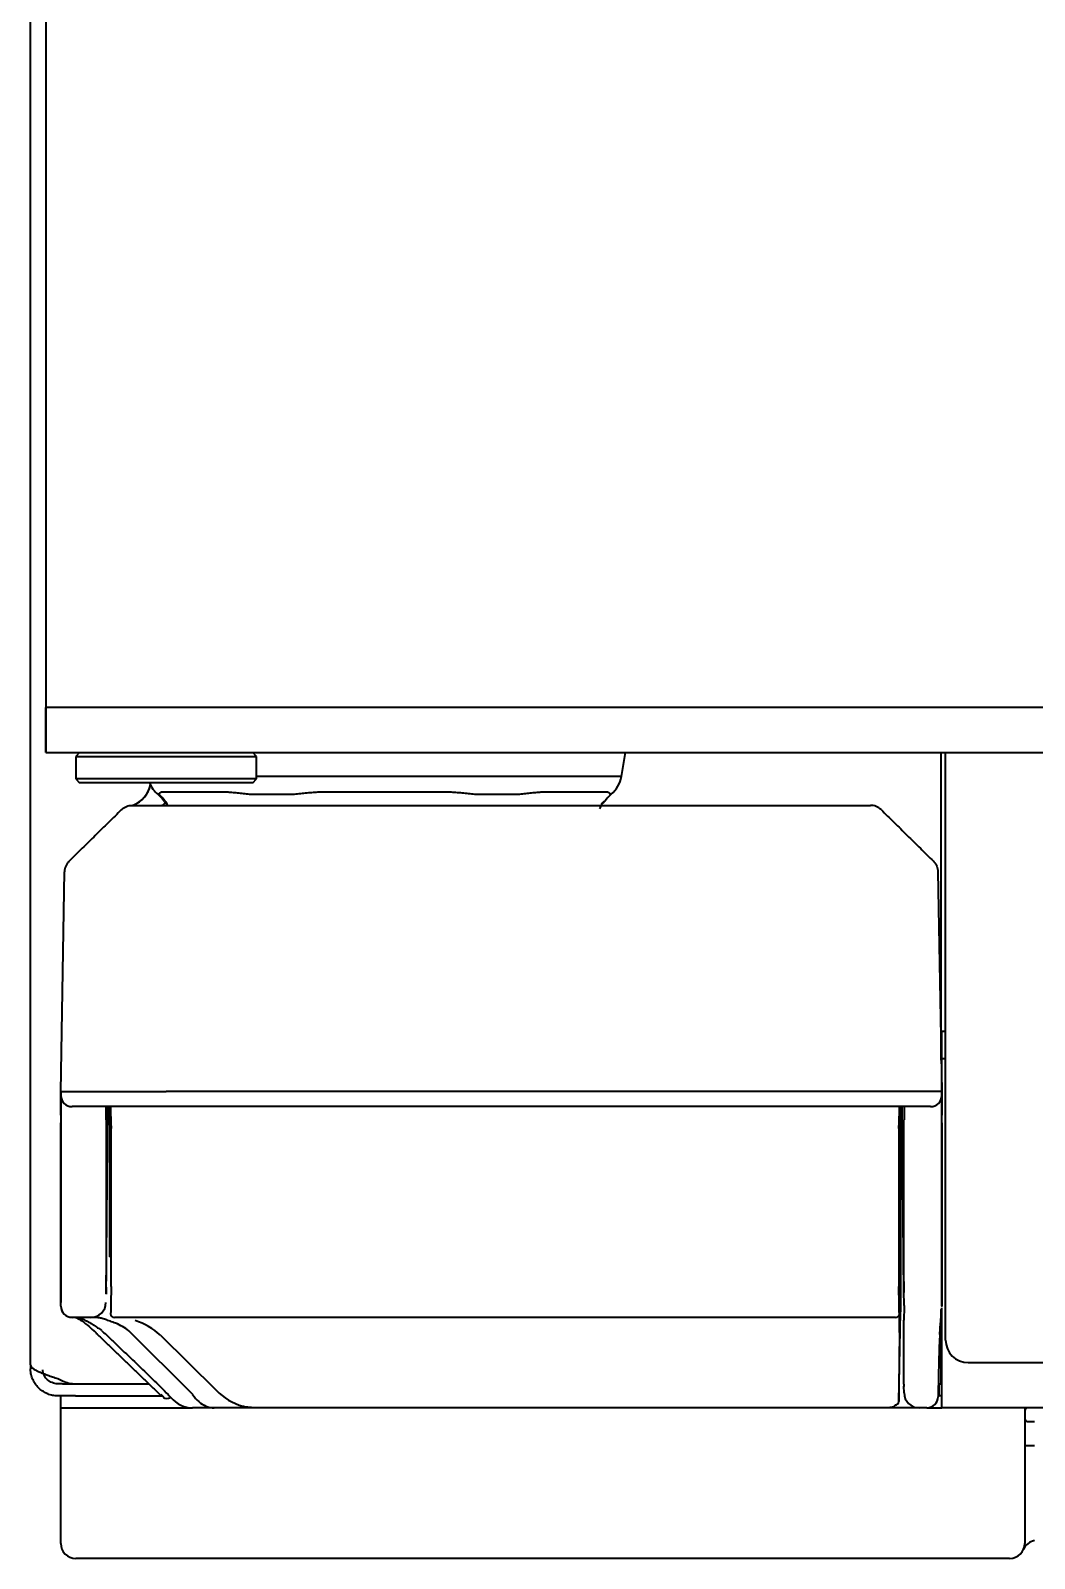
# Model space of a CAD drawing. Extents: x 53 to 4124, y 6244 to 10190.
# Drawn here: x 2214.3 to 2280.9, y 7999.4 to 8100.8 of the extents above; entities that cross this region are included whole.
import ezdxf

# ---------------------------------------------------------------- set-up
doc = ezdxf.new("R2010")
doc.units = 0
doc.header["$LTSCALE"] = 5
doc.layers.add('1', color=7, linetype='CONTINUOUS', true_color=0xffffff)

msp = doc.modelspace()

# ---------------------------------------------------------------- linework, layer by layer
at = {"layer": '1', "color": 7, "linetype": 'Continuous', "lineweight": 35}
for p, q in [((2215.28, 9019.4), (2215.28, 8052.9)), ((2214.28, 8012.25), (2214.28, 9007.57)), ((2215.28, 8052.9), (2215.28, 8055.9)), ((2217.28, 8055.9), (2215.28, 8055.9)), ((2396.45, 8055.9), (2217.28, 8055.9)), ((2215.28, 8052.9), (2217.28, 8052.9)), ((2217.28, 8052.9), (2396.45, 8052.9)), ((2217.53, 8052.9), (2217.28, 8052.65)), ((2217.28, 8052.65), (2229.28, 8052.65)), ((2217.28, 8052.65), (2217.28, 8051.15)), ((2229.28, 8052.65), (2229.03, 8052.9)), ((2229.28, 8051.15), (2229.28, 8052.65)), ((2253.5, 8051.32), (2253.78, 8052.9)), ((2274.74, 8032.48), (2274.74, 8052.91)), ((2275.03, 8013.9), (2275.03, 8052.9)), ((2229.28, 8051.15), (2217.28, 8051.15)), ((2217.28, 8051.15), (2217.53, 8050.9)), ((2229.03, 8050.9), (2229.28, 8051.15)), ((2253.5, 8051.32), (2229.28, 8051.32)), ((2229.03, 8050.9), (2217.53, 8050.9)), ((2222.79, 8050.14), (2222.73, 8050.14)), ((2223.09, 8050.3), (2226.99, 8050.3)), ((2229.08, 8050.14), (2231.48, 8050.14)), ((2233.87, 8050.3), (2241.68, 8050.3)), ((2244.06, 8050.14), (2246.47, 8050.14)), ((2248.56, 8050.3), (2252.46, 8050.3)), ((2252.76, 8050.14), (2252.82, 8050.14)), ((2223.31, 8049.54), (2223.34, 8049.5)), ((2223.54, 8049.4), (2267.5, 8049.4)), ((2252.4, 8049.64), (2252.34, 8049.64)), ((2216.28, 8030.4), (2216.53, 8044.99)), ((2274.52, 8044.99), (2274.78, 8030.4)), ((2274.78, 8032.6), (2274.78, 8034.4)), ((2274.78, 8034.4), (2275.03, 8034.4)), ((2274.78, 8032.6), (2275.03, 8032.6)), ((2274.78, 8030.4), (2274.78, 8032.6)), ((2216.28, 8030.14), (2216.28, 8030.4)), ((2216.28, 8030.4), (2223.27, 8030.4)), ((2216.28, 8030.06), (2216.28, 8030.14)), ((2267.78, 8030.4), (2223.27, 8030.4)), ((2274.78, 8030.4), (2267.78, 8030.4)), ((2274.78, 8030.4), (2274.77, 8030.14)), ((2274.77, 8030.14), (2274.77, 8030.06)), ((2216.28, 8029.23), (2216.28, 8017.57)), ((2216.28, 8028.83), (2216.28, 8029.23)), ((2223.28, 8029.4), (2217.03, 8029.4)), ((2219.29, 8016.96), (2219.4, 8029.4)), ((2219.53, 8019.43), (2219.53, 8029.4)), ((2219.63, 8028.11), (2219.61, 8029.4)), ((2267.77, 8029.4), (2223.28, 8029.4)), ((2274.02, 8029.4), (2267.77, 8029.4)), ((2271.94, 8029.4), (2271.92, 8028.15)), ((2272.03, 8029.4), (2272.03, 8019.4)), ((2272.26, 8016.96), (2272.15, 8029.4)), ((2274.77, 8028.83), (2274.78, 8029.23)), ((2274.78, 8029.23), (2274.78, 8029.25)), ((2274.78, 8017.57), (2274.78, 8029.23)), ((2216.28, 8017.6), (2216.28, 8028.33)), ((2219.29, 8028.52), (2219.29, 8017.8)), ((2219.63, 8017.46), (2219.63, 8027.95)), ((2271.92, 8027.95), (2271.92, 8017.46)), ((2272.26, 8017.8), (2272.26, 8028.52)), ((2274.77, 8028.33), (2274.77, 8017.6)), ((2219.53, 8019.43), (2219.53, 8019.4)), ((2272.03, 8019.4), (2271.96, 8015.65)), ((2272.03, 8019.4), (2272.03, 8015.78)), ((2216.28, 8017.26), (2216.28, 8017.57)), ((2272.27, 8016.39), (2272.26, 8016.96)), ((2274.77, 8017.26), (2274.78, 8017.57)), ((2216.28, 8016.15), (2216.28, 8016.4)), ((2216.28, 8016.14), (2216.28, 8016.15)), ((2219.59, 8015.65), (2219.59, 8015.65)), ((2219.59, 8015.65), (2219.59, 8015.65)), ((2271.92, 8009.82), (2272.03, 8015.78)), ((2271.96, 8015.65), (2271.96, 8015.52)), ((2271.96, 8015.65), (2271.96, 8015.65)), ((2272.27, 8016.2), (2272.27, 8016.39)), ((2274.74, 8011), (2274.74, 8015.94)), ((2274.77, 8016.15), (2274.78, 8016.4)), ((2274.77, 8016.15), (2274.77, 8016.14)), ((2274.78, 8011.2), (2274.78, 8016.03)), ((2217.03, 8015.41), (2217.03, 8015.4)), ((2218.28, 8015.4), (2217.03, 8015.4)), ((2218.6, 8015.4), (2218.28, 8015.4)), ((2219.84, 8015.4), (2219.84, 8015.4)), ((2271.71, 8015.4), (2219.84, 8015.4)), ((2271.71, 8015.4), (2271.71, 8015.4)), ((2272.26, 8010.98), (2272.26, 8015.22)), ((2274.64, 8014.28), (2274.68, 8015.02)), ((2274.68, 8015.02), (2274.68, 8015.04)), ((2218.47, 8014.53), (2218.48, 8014.52)), ((2218.5, 8014.51), (2218.64, 8014.37)), ((2219.01, 8014.52), (2219.15, 8014.39)), ((2225.04, 8010.28), (2220.8, 8014.52)), ((2222.9, 8014.23), (2226.6, 8010.57)), ((2271.96, 8014.4), (2271.92, 8010.74)), ((2214.28, 8012.25), (2214.28, 8012)), ((2274.74, 8012.39), (2274.78, 8012.39)), ((2276.53, 8012.4), (2284.03, 8012.4)), ((2216.08, 8011.34), (2216.4, 8011.19)), ((2216.4, 8011), (2216.08, 8011)), ((2216.4, 8011), (2217.25, 8011)), ((2217.25, 8011), (2222.13, 8011)), ((2217.25, 8011), (2222.13, 8011)), ((2221.68, 8011), (2221.68, 8011)), ((2272.27, 8010.39), (2272.26, 8010.83)), ((2274.56, 8011), (2274.74, 8011)), ((2274.58, 8011), (2274.58, 8010.2)), ((2274.77, 8011.4), (2274.74, 8011.4)), ((2274.78, 8009.4), (2274.78, 8011.2)), ((2216.4, 8010.2), (2216.08, 8010.2)), ((2216.28, 8009.4), (2216.28, 8010.2)), ((2217.25, 8010.2), (2216.4, 8010.2)), ((2217.25, 8010.2), (2223.02, 8010.2)), ((2274.53, 8010.26), (2274.53, 8010.14)), ((2274.78, 8010.2), (2274.53, 8010.2)), ((2216.28, 8009.4), (2220.28, 8009.4)), ((2216.28, 8000.4), (2216.28, 8009.4)), ((2220.28, 8009.4), (2225.03, 8009.4)), ((2226.46, 8009.4), (2225.03, 8009.4)), ((2227.04, 8009.4), (2226.46, 8009.4)), ((2229.86, 8009.4), (2227.04, 8009.4)), ((2229.6, 8009.42), (2229.6, 8009.42)), ((2229.6, 8009.42), (2270.92, 8009.42)), ((2229.86, 8009.4), (2229.86, 8009.42)), ((2271.52, 8009.4), (2229.86, 8009.4)), ((2270.92, 8009.42), (2270.92, 8009.42)), ((2271.52, 8009.4), (2271.52, 8009.46)), ((2273.27, 8009.4), (2271.52, 8009.4)), ((2273.78, 8009.4), (2273.27, 8009.4)), ((2273.78, 8009.4), (2274.78, 8009.4)), ((2816.53, 8009.4), (2274.78, 8009.4)), ((2280.28, 8009.4), (2280.28, 8000.4)), ((2280.43, 8008.5), (2280.93, 8008.5)), ((2280.28, 8006.9), (2280.93, 8006.9)), ((2220.28, 7999.4), (2217.28, 7999.4)), ((2276.28, 7999.4), (2220.28, 7999.4)), ((2279.28, 7999.4), (2276.28, 7999.4))]:
    msp.add_line(p, q, dxfattribs=at)
for centre, radius, start, end in [((2251.53, 8051.66), 2, 310.3644, 350), ((2220.31, 8051.25), 2, 292.4987, 345.5395), ((2224.02, 8051.66), 2, 202.3861, 229.6356), ((2221.43, 8048.62), 2, 30.9598, 49.6356), ((2254.12, 8048.62), 2, 130.3644, 149.0402), ((2223.58, 8049.9), 0.5, 210.9598, 239.2188), ((2217.03, 8030.15), 0.75, 181, 270), ((2274.02, 8030.15), 0.75, 270, 359), ((2271.93, 8026.15), 0.25, 0.5, 67.9564), ((2217.03, 8016.15), 0.75, 181, 270), ((2218.28, 8016.4), 1, 270, 359.5), ((2219.84, 8015.65), 0.25, 181, 270), ((2271.71, 8015.65), 0.25, 270, 359), ((2276.53, 8013.9), 1.5, 180, 270), ((2217.25, 8013), 2, 245, 270), ((2273.78, 8010.15), 0.75, 270, 359), ((2280.56, 8009.15), 0.283, 118.0725, 180), ((2280.56, 8008.75), 0.283, 180, 241.9275), ((2217.28, 8000.4), 1, 180, 270), ((2279.28, 8000.4), 1, 270, 0), ((2281.11, 7999.6), 1, 100.5465, 156.4218)]:
    msp.add_arc(centre, radius, start, end, dxfattribs=at)
for centre, major_axis, ratio, start_param, end_param in [((2220.31, 8051.25), (-2, 0.03), 1, 1.993026, 2.906572), ((2221.5, 8048.62), (0, 2), 0.995747, 5.252739, 5.578694), ((2222.94, 8051.4), (0, 2), 0.34202, 3.141593, 3.543617), ((2223.64, 8049.9), (0, 0.5), 0.995747, 2.111147, 2.469533), ((2251.91, 8049.9), (0, 0.5), 0.995731, 3.855579, 4.172039), ((2216.46, 8022.39), (-0.14, 7.75), 0.014644, 0.590542, 0.697876), ((2219.2, 8022.39), (0.07, 8), 0.007322, 5.585118, 5.780143), ((2272.36, 8022.39), (-0.07, 8), 0.007322, 0.503042, 0.698068), ((2274.59, 8022.39), (0.14, 7.75), 0.014644, 5.585309, 5.692643), ((2219.8, 8022.4), (-0.13, 7.25), 0.014644, 0.662119, 0.697885), ((2271.75, 8022.4), (0.13, 7.25), 0.014644, 5.58531, 5.627582), ((2219.35, 8022.39), (0.05, 6), 0.007322, 2.443525, 2.704319), ((2272.2, 8022.39), (-0.05, 6), 0.007322, 3.578867, 3.83966), ((2216.14, 8022.39), (-0.11, 6.25), 0.014644, 3.748689, 3.839469), ((2219.46, 8023.4), (-0.14, 7.75), 0.014644, 3.141337, 3.839469), ((2272.09, 8023.4), (0.14, 7.75), 0.014644, 2.443717, 3.141848), ((2274.91, 8022.39), (0.11, 6.25), 0.014644, 2.443716, 2.534496), ((2217.03, 8016.16), (0.75, 0.013), 0.998302, 3.141593, 4.694965), ((2219.84, 8015.65), (0, -0.25), 0.999893, 4.729842, 6.283185), ((2219.84, 8015.65), (0, 0.25), 0.999893, 1.58825, 3.141593), ((2271.71, 8015.65), (0, -0.25), 0.999893, 0, 1.553343), ((2272.31, 8012.39), (-0.03, 4), 0.008727, 0.317988, 0.785322), ((2274.71, 8012.39), (0.07, 3.75), 0.030238, 0.459599, 0.785927), ((2217.92, 8012.4), (4, 0.08), 0.749739, 1.033696, 1.082401), ((2217.9, 8012.4), (4.05, 0.08), 0.740554, 0.758231, 1.034719), ((2220, 8011.4), (-4.09, 0.99), 0.946888, 4.175849, 4.643855), ((2271.88, 8011.4), (0.07, 4.25), 0.008725, 5.497939, 6.035025), ((2216.31, 8012.4), (-3.91, 0.18), 0.765409, 3.985656, 3.9971), ((2229.16, 8013.4), (-0.63, 3.96), 0.922648, 2.211488, 2.753255), ((2271.99, 8013.4), (0.07, 3.75), 0.008725, 2.356347, 2.832932), ((2272.24, 8012.39), (-0.02, 2), 0.008727, 3.807484, 3.926914), ((2223.58, 8010.67), (0.473, 0.582), 0.6052, 3.131593, 4.072662), ((2224.97, 8012.4), (-0.13, 3), 0.749413, 2.41717, 3.109922), ((2226.49, 8012.4), (0.05, 3), 0.674861, 2.366455, 2.878473), ((2226.48, 8012.4), (0.04, 3), 0.666585, 2.878084, 3.151463), ((2271.67, 8009.83), (0.25, 0.002), 0.952691, 4.702955, 6.254471), ((2273.27, 8010.4), (-1, -0.009), 1, 0, 1.56207)]:
    msp.add_ellipse(centre, major_axis=major_axis, ratio=ratio, start_param=start_param, end_param=end_param, dxfattribs=at)
for points, knots in [([(2222.79, 8050.14), (2222.8, 8050.14), (2222.81, 8050.14), (2222.82, 8050.15), (2222.82, 8050.15), (2222.83, 8050.16), (2222.83, 8050.17), (2222.83, 8050.19), (2222.84, 8050.19), (2222.84, 8050.21), (2222.85, 8050.22), (2222.86, 8050.23), (2222.86, 8050.24), (2222.89, 8050.26), (2222.9, 8050.27), (2222.93, 8050.28)], [0, 0, 0, 0, 0.125, 0.125, 0.25, 0.25, 0.375, 0.375, 0.5, 0.5, 0.625, 0.625, 0.75, 0.75, 1, 1, 1, 1]), ([(2222.93, 8050.28), (2222.95, 8050.29), (2222.97, 8050.29), (2223.02, 8050.3), (2223.05, 8050.3), (2223.09, 8050.3)], [0, 0, 0, 0, 0.5, 0.5, 1, 1, 1, 1]), ([(2226.99, 8050.3), (2227.08, 8050.3), (2227.17, 8050.3), (2227.35, 8050.29), (2227.44, 8050.29), (2227.53, 8050.28)], [0, 0, 0, 0, 0.5, 0.5, 1, 1, 1, 1]), ([(2227.53, 8050.28), (2227.66, 8050.27), (2227.78, 8050.26), (2227.97, 8050.24), (2228.03, 8050.23), (2228.16, 8050.22), (2228.23, 8050.21), (2228.36, 8050.19), (2228.43, 8050.19), (2228.56, 8050.17), (2228.62, 8050.16), (2228.76, 8050.15), (2228.82, 8050.15), (2228.95, 8050.14), (2229.02, 8050.14), (2229.08, 8050.14)], [0, 0, 0, 0, 0.25, 0.25, 0.375, 0.375, 0.5, 0.5, 0.625, 0.625, 0.75, 0.75, 0.875, 0.875, 1, 1, 1, 1]), ([(2231.48, 8050.14), (2231.56, 8050.14), (2231.63, 8050.14), (2231.77, 8050.15), (2231.84, 8050.15), (2231.97, 8050.16), (2232.04, 8050.17), (2232.18, 8050.19), (2232.25, 8050.19), (2232.39, 8050.21), (2232.46, 8050.22), (2232.6, 8050.23), (2232.67, 8050.24), (2232.88, 8050.26), (2233.02, 8050.27), (2233.17, 8050.28)], [0, 0, 0, 0, 0.125, 0.125, 0.25, 0.25, 0.375, 0.375, 0.5, 0.5, 0.625, 0.625, 0.75, 0.75, 1, 1, 1, 1]), ([(2233.17, 8050.28), (2233.28, 8050.29), (2233.4, 8050.29), (2233.63, 8050.3), (2233.75, 8050.3), (2233.87, 8050.3)], [0, 0, 0, 0, 0.5, 0.5, 1, 1, 1, 1]), ([(2241.68, 8050.3), (2241.8, 8050.3), (2241.92, 8050.3), (2242.15, 8050.29), (2242.27, 8050.29), (2242.38, 8050.28)], [0, 0, 0, 0, 0.5, 0.5, 1, 1, 1, 1]), ([(2242.38, 8050.28), (2242.53, 8050.27), (2242.67, 8050.26), (2242.88, 8050.24), (2242.95, 8050.23), (2243.09, 8050.22), (2243.16, 8050.21), (2243.3, 8050.19), (2243.37, 8050.19), (2243.51, 8050.17), (2243.57, 8050.16), (2243.71, 8050.15), (2243.78, 8050.15), (2243.92, 8050.14), (2243.99, 8050.14), (2244.06, 8050.14)], [0, 0, 0, 0, 0.25, 0.25, 0.375, 0.375, 0.5, 0.5, 0.625, 0.625, 0.75, 0.75, 0.875, 0.875, 1, 1, 1, 1]), ([(2246.47, 8050.14), (2246.53, 8050.14), (2246.6, 8050.14), (2246.73, 8050.15), (2246.79, 8050.15), (2246.92, 8050.16), (2246.99, 8050.17), (2247.12, 8050.19), (2247.19, 8050.19), (2247.32, 8050.21), (2247.38, 8050.22), (2247.51, 8050.23), (2247.58, 8050.24), (2247.77, 8050.26), (2247.89, 8050.27), (2248.01, 8050.28)], [0, 0, 0, 0, 0.125, 0.125, 0.25, 0.25, 0.375, 0.375, 0.5, 0.5, 0.625, 0.625, 0.75, 0.75, 1, 1, 1, 1]), ([(2248.01, 8050.28), (2248.11, 8050.29), (2248.2, 8050.29), (2248.38, 8050.3), (2248.47, 8050.3), (2248.56, 8050.3)], [0, 0, 0, 0, 0.5, 0.5, 1, 1, 1, 1]), ([(2252.46, 8050.3), (2252.5, 8050.3), (2252.53, 8050.3), (2252.58, 8050.29), (2252.6, 8050.29), (2252.62, 8050.28)], [0, 0, 0, 0, 0.5, 0.5, 1, 1, 1, 1]), ([(2252.62, 8050.28), (2252.65, 8050.27), (2252.66, 8050.26), (2252.69, 8050.24), (2252.69, 8050.23), (2252.7, 8050.22), (2252.71, 8050.21), (2252.71, 8050.19), (2252.72, 8050.19), (2252.72, 8050.17), (2252.73, 8050.16), (2252.73, 8050.15), (2252.73, 8050.15), (2252.74, 8050.14), (2252.75, 8050.14), (2252.76, 8050.14)], [0, 0, 0, 0, 0.25, 0.25, 0.375, 0.375, 0.5, 0.5, 0.625, 0.625, 0.75, 0.75, 0.875, 0.875, 1, 1, 1, 1]), ([(2220.32, 8049.12), (2220.36, 8049.16), (2220.41, 8049.2), (2220.52, 8049.27), (2220.58, 8049.3), (2220.7, 8049.35), (2220.76, 8049.37), (2220.89, 8049.4), (2220.95, 8049.4), (2221.02, 8049.4)], [0, 0, 0, 0, 0.25, 0.25, 0.5, 0.5, 0.75, 0.75, 1, 1, 1, 1]), ([(2221.02, 8049.4), (2221.02, 8049.4), (2221.02, 8049.4), (2221.04, 8049.4), (2221.04, 8049.4), (2221.06, 8049.4), (2221.07, 8049.4), (2221.08, 8049.4), (2221.09, 8049.4), (2221.11, 8049.4), (2221.13, 8049.4), (2221.15, 8049.4), (2221.16, 8049.4), (2221.19, 8049.4), (2221.21, 8049.4), (2221.26, 8049.4), (2221.29, 8049.4), (2221.37, 8049.4), (2221.41, 8049.4), (2221.51, 8049.4), (2221.55, 8049.4), (2221.63, 8049.4), (2221.66, 8049.4), (2221.72, 8049.4), (2221.74, 8049.4), (2221.83, 8049.4), (2221.89, 8049.4), (2222.02, 8049.4), (2222.08, 8049.4), (2222.18, 8049.4), (2222.22, 8049.4), (2222.27, 8049.4), (2222.29, 8049.4), (2222.32, 8049.4), (2222.34, 8049.4), (2222.43, 8049.4), (2222.5, 8049.4), (2222.65, 8049.4), (2222.73, 8049.4), (2222.89, 8049.4), (2222.97, 8049.4), (2223.09, 8049.4), (2223.13, 8049.4), (2223.21, 8049.4), (2223.25, 8049.4), (2223.33, 8049.4), (2223.37, 8049.4), (2223.43, 8049.4), (2223.45, 8049.4), (2223.49, 8049.4), (2223.52, 8049.4), (2223.54, 8049.4)], [0, 0, 0, 0, 0.0625, 0.0625, 0.09375, 0.09375, 0.125, 0.125, 0.15625, 0.15625, 0.1875, 0.1875, 0.21875, 0.21875, 0.25, 0.25, 0.3125, 0.3125, 0.375, 0.375, 0.4375, 0.4375, 0.46875, 0.46875, 0.5, 0.5, 0.5625, 0.5625, 0.625, 0.625, 0.65625, 0.65625, 0.671875, 0.671875, 0.6875, 0.6875, 0.75, 0.75, 0.8125, 0.8125, 0.875, 0.875, 0.90625, 0.90625, 0.9375, 0.9375, 0.96875, 0.96875, 0.984375, 0.984375, 1, 1, 1, 1]), ([(2223.38, 8049.43), (2223.36, 8049.47), (2223.34, 8049.51), (2223.3, 8049.57), (2223.28, 8049.6), (2223.24, 8049.64), (2223.23, 8049.64), (2223.21, 8049.64)], [0, 0, 0, 0, 0.304363, 0.304363, 0.652181, 0.652181, 1, 1, 1, 1]), ([(2252.08, 8049.18), (2252.12, 8049.28), (2252.18, 8049.45), (2252.23, 8049.53), (2252.24, 8049.54), (2252.24, 8049.54)], [0, 0, 0, 0, 0.424746, 0.892089, 1, 1, 1, 1]), ([(2252.34, 8049.64), (2252.32, 8049.64), (2252.31, 8049.64), (2252.27, 8049.6), (2252.25, 8049.57), (2252.23, 8049.53), (2252.22, 8049.52), (2252.21, 8049.5), (2252.2, 8049.48), (2252.18, 8049.44), (2252.17, 8049.42)], [0, 0, 0, 0, 0.345416, 0.345416, 0.690831, 0.690831, 0.777185, 0.777185, 0.863539, 1, 1, 1, 1]), ([(2267.5, 8049.4), (2267.58, 8049.4), (2267.67, 8049.4), (2267.79, 8049.4), (2267.83, 8049.4), (2267.91, 8049.4), (2267.95, 8049.4), (2268.03, 8049.4), (2268.07, 8049.4), (2268.15, 8049.4), (2268.19, 8049.4), (2268.27, 8049.4), (2268.3, 8049.4), (2268.38, 8049.4), (2268.42, 8049.4), (2268.53, 8049.4), (2268.61, 8049.4), (2268.75, 8049.4), (2268.82, 8049.4), (2268.96, 8049.4), (2269.02, 8049.4), (2269.1, 8049.4), (2269.12, 8049.4), (2269.15, 8049.4), (2269.2, 8049.4), (2269.24, 8049.4), (2269.33, 8049.4), (2269.39, 8049.4), (2269.49, 8049.4), (2269.54, 8049.4), (2269.61, 8049.4), (2269.63, 8049.4), (2269.66, 8049.4), (2269.67, 8049.4), (2269.69, 8049.4), (2269.7, 8049.4), (2269.75, 8049.4), (2269.79, 8049.4), (2269.86, 8049.4), (2269.88, 8049.4), (2269.93, 8049.4), (2269.96, 8049.4), (2269.98, 8049.4), (2269.99, 8049.4), (2270.01, 8049.4), (2270.01, 8049.4), (2270.02, 8049.4), (2270.03, 8049.4), (2270.03, 8049.4), (2270.03, 8049.4), (2270.03, 8049.4), (2270.03, 8049.4), (2270.03, 8049.4)], [0, 0, 0, 0, 0.0625, 0.0625, 0.09375, 0.09375, 0.125, 0.125, 0.15625, 0.15625, 0.1875, 0.1875, 0.21875, 0.21875, 0.25, 0.25, 0.3125, 0.3125, 0.375, 0.375, 0.4375, 0.4375, 0.453125, 0.453125, 0.46875, 0.5, 0.5, 0.5625, 0.5625, 0.625, 0.625, 0.65625, 0.65625, 0.671875, 0.671875, 0.6875, 0.6875, 0.75, 0.75, 0.8125, 0.8125, 0.875, 0.875, 0.90625, 0.90625, 0.9375, 0.9375, 0.96875, 0.96875, 0.984375, 0.984375, 1, 1, 1, 1]), ([(2270.74, 8049.12), (2270.69, 8049.16), (2270.64, 8049.2), (2270.53, 8049.27), (2270.47, 8049.3), (2270.35, 8049.35), (2270.29, 8049.37), (2270.16, 8049.4), (2270.1, 8049.4), (2270.03, 8049.4)], [0, 0, 0, 0, 0.25, 0.25, 0.5, 0.5, 0.75, 0.75, 1, 1, 1, 1]), ([(2216.83, 8045.69), (2216.78, 8045.64), (2216.74, 8045.59), (2216.67, 8045.49), (2216.64, 8045.43), (2216.59, 8045.31), (2216.57, 8045.25), (2216.54, 8045.12), (2216.53, 8045.06), (2216.53, 8044.99)], [0, 0, 0, 0, 0.25, 0.25, 0.5, 0.5, 0.75, 0.75, 1, 1, 1, 1]), ([(2274.22, 8045.69), (2274.27, 8045.64), (2274.31, 8045.59), (2274.38, 8045.49), (2274.41, 8045.43), (2274.47, 8045.31), (2274.48, 8045.25), (2274.51, 8045.12), (2274.52, 8045.06), (2274.52, 8044.99)], [0, 0, 0, 0, 0.25, 0.25, 0.5, 0.5, 0.75, 0.75, 1, 1, 1, 1]), ([(2216.28, 8028.83), (2216.28, 8028.83), (2216.28, 8028.84), (2216.28, 8028.85), (2216.28, 8028.86), (2216.28, 8028.9), (2216.28, 8028.96), (2216.28, 8029.1), (2216.28, 8029.27), (2216.28, 8029.4), (2216.28, 8029.49), (2216.28, 8029.52), (2216.28, 8029.57), (2216.28, 8029.6), (2216.28, 8029.68), (2216.28, 8029.73), (2216.28, 8029.79), (2216.28, 8029.81), (2216.28, 8029.85), (2216.28, 8029.87), (2216.28, 8029.93), (2216.28, 8029.96), (2216.28, 8030), (2216.28, 8030.02), (2216.28, 8030.04), (2216.28, 8030.05), (2216.28, 8030.06), (2216.28, 8030.06), (2216.28, 8030.06), (2216.28, 8030.06)], [0, 0, 0, 0, 0.007812, 0.007812, 0.015625, 0.03125, 0.0625, 0.125, 0.25, 0.375, 0.375, 0.4375, 0.4375, 0.5, 0.5, 0.625, 0.625, 0.6875, 0.6875, 0.75, 0.75, 0.875, 0.875, 0.9375, 0.96875, 0.984375, 0.992188, 0.992188, 1, 1, 1, 1]), ([(2274.77, 8030.06), (2274.77, 8030.06), (2274.77, 8030.06), (2274.77, 8030.06), (2274.77, 8030.05), (2274.77, 8030.04), (2274.77, 8030.02), (2274.77, 8029.98), (2274.77, 8029.9), (2274.77, 8029.81), (2274.77, 8029.75), (2274.77, 8029.73), (2274.77, 8029.68), (2274.77, 8029.65), (2274.77, 8029.57), (2274.77, 8029.52), (2274.77, 8029.43), (2274.77, 8029.4), (2274.77, 8029.34), (2274.77, 8029.3), (2274.77, 8029.2), (2274.77, 8029.13), (2274.77, 8029.02), (2274.77, 8028.96), (2274.77, 8028.9), (2274.77, 8028.86), (2274.77, 8028.85), (2274.77, 8028.84), (2274.77, 8028.83), (2274.77, 8028.83)], [0, 0, 0, 0, 0.007812, 0.007812, 0.015625, 0.03125, 0.0625, 0.125, 0.25, 0.375, 0.375, 0.4375, 0.4375, 0.5, 0.5, 0.625, 0.625, 0.6875, 0.6875, 0.75, 0.75, 0.875, 0.875, 0.9375, 0.96875, 0.984375, 0.992187, 0.992187, 1, 1, 1, 1]), ([(2271.92, 8028.15), (2271.92, 8028.15), (2271.92, 8028.14), (2271.92, 8028.14), (2271.92, 8028.14), (2271.92, 8028.14)], [0, 0, 0, 0, 0.516205, 0.516205, 1, 1, 1, 1]), ([(2216.28, 8016.15), (2216.28, 8016.15), (2216.28, 8016.15), (2216.28, 8016.15), (2216.28, 8016.16), (2216.28, 8016.17), (2216.28, 8016.18), (2216.28, 8016.21), (2216.28, 8016.23), (2216.28, 8016.27), (2216.28, 8016.29), (2216.28, 8016.32), (2216.28, 8016.34), (2216.28, 8016.39), (2216.28, 8016.44), (2216.28, 8016.51), (2216.28, 8016.53), (2216.28, 8016.58), (2216.28, 8016.61), (2216.28, 8016.69), (2216.28, 8016.81), (2216.28, 8016.95), (2216.28, 8017.06), (2216.28, 8017.12), (2216.28, 8017.19), (2216.28, 8017.22), (2216.28, 8017.24), (2216.28, 8017.25), (2216.28, 8017.26)], [0, 0, 0, 0, 0.015625, 0.015625, 0.03125, 0.0625, 0.125, 0.125, 0.25, 0.25, 0.3125, 0.3125, 0.375, 0.375, 0.5, 0.5, 0.5625, 0.5625, 0.625, 0.625, 0.75, 0.875, 0.875, 0.9375, 0.96875, 0.984375, 0.984375, 1, 1, 1, 1]), ([(2274.77, 8017.26), (2274.77, 8017.25), (2274.77, 8017.24), (2274.77, 8017.22), (2274.77, 8017.19), (2274.77, 8017.12), (2274.77, 8017.06), (2274.77, 8016.95), (2274.77, 8016.88), (2274.77, 8016.78), (2274.77, 8016.75), (2274.77, 8016.69), (2274.77, 8016.66), (2274.77, 8016.58), (2274.77, 8016.53), (2274.77, 8016.46), (2274.77, 8016.44), (2274.77, 8016.39), (2274.77, 8016.37), (2274.77, 8016.32), (2274.77, 8016.25), (2274.77, 8016.21), (2274.77, 8016.18), (2274.77, 8016.17), (2274.77, 8016.16), (2274.77, 8016.15), (2274.77, 8016.15), (2274.77, 8016.15), (2274.77, 8016.15)], [0, 0, 0, 0, 0.015625, 0.015625, 0.03125, 0.0625, 0.125, 0.125, 0.25, 0.25, 0.3125, 0.3125, 0.375, 0.375, 0.5, 0.5, 0.5625, 0.5625, 0.625, 0.625, 0.75, 0.875, 0.875, 0.9375, 0.96875, 0.984375, 0.984375, 1, 1, 1, 1]), ([(2274.74, 8015.95), (2274.74, 8015.94), (2274.73, 8015.93), (2274.73, 8015.89), (2274.73, 8015.85), (2274.73, 8015.81), (2274.72, 8015.78), (2274.72, 8015.77), (2274.72, 8015.75)], [0, 0, 0, 0, 0.175555, 0.175555, 0.587778, 0.793889, 0.793889, 1, 1, 1, 1]), ([(2217.26, 8015.4), (2217.26, 8015.4), (2217.28, 8015.41), (2217.34, 8015.38), (2217.61, 8015.23), (2218.01, 8014.94), (2218.33, 8014.65), (2218.47, 8014.51)], [0, 0, 0, 0, 0.0284, 0.180113, 0.408365, 0.749257, 1, 1, 1, 1]), ([(2217.32, 8015.4), (2217.37, 8015.4), (2217.41, 8015.4), (2217.52, 8015.37), (2217.58, 8015.36), (2217.7, 8015.31), (2217.76, 8015.29), (2217.84, 8015.25), (2217.86, 8015.24), (2217.89, 8015.22), (2217.91, 8015.21), (2217.96, 8015.19), (2218, 8015.17), (2218.11, 8015.11), (2218.18, 8015.07), (2218.33, 8014.98), (2218.41, 8014.93), (2218.57, 8014.83), (2218.65, 8014.78), (2218.77, 8014.69), (2218.81, 8014.67), (2218.89, 8014.61), (2218.93, 8014.58), (2218.98, 8014.55)], [0, 0, 0, 0, 0.125, 0.125, 0.25, 0.25, 0.375, 0.375, 0.40625, 0.40625, 0.4375, 0.4375, 0.5, 0.5, 0.625, 0.625, 0.75, 0.75, 0.875, 0.875, 0.9375, 0.9375, 1, 1, 1, 1]), ([(2219.74, 8015.09), (2219.63, 8015.13), (2219.52, 8015.17), (2219.31, 8015.25), (2219.2, 8015.28), (2219.06, 8015.32), (2219.01, 8015.34), (2218.94, 8015.35), (2218.92, 8015.36), (2218.88, 8015.37), (2218.85, 8015.37), (2218.75, 8015.39), (2218.67, 8015.4), (2218.6, 8015.4)], [0, 0, 0, 0, 0.25, 0.25, 0.5, 0.5, 0.625, 0.625, 0.6875, 0.6875, 0.75, 0.75, 1, 1, 1, 1]), ([(2219.15, 8014.39), (2219.34, 8014.22), (2219.52, 8014.05), (2219.87, 8013.71), (2220.05, 8013.54), (2220.59, 8013.02), (2220.95, 8012.68), (2221.66, 8012), (2222.01, 8011.65), (2222.72, 8010.97), (2223.07, 8010.62), (2223.42, 8010.28)], [0, 0, 0, 0, 0.125, 0.125, 0.25, 0.25, 0.5, 0.5, 0.75, 0.75, 1, 1, 1, 1]), ([(2274.64, 8014.3), (2274.64, 8014.15), (2274.63, 8014.01), (2274.62, 8013.71), (2274.61, 8013.57), (2274.6, 8013.13), (2274.59, 8012.84), (2274.57, 8012.26), (2274.57, 8011.96), (2274.55, 8011.38), (2274.55, 8011.09), (2274.54, 8010.8)], [0, 0, 0, 0, 0.125, 0.125, 0.25, 0.25, 0.5, 0.5, 0.75, 0.75, 1, 1, 1, 1]), ([(2214.28, 8012.25), (2214.28, 8012.25), (2214.28, 8012.25), (2214.28, 8012.25), (2214.28, 8012.24), (2214.28, 8012.23), (2214.28, 8012.23)], [0, 0, 0, 0, 0.253656, 0.505818, 0.755049, 1, 1, 1, 1]), ([(2214.28, 8012.23), (2214.29, 8012.19), (2214.31, 8012.15), (2214.37, 8012.08), (2214.41, 8012.04), (2214.51, 8011.97), (2214.57, 8011.93), (2214.7, 8011.86), (2214.77, 8011.82), (2214.94, 8011.75), (2215.03, 8011.71), (2215.22, 8011.64), (2215.32, 8011.6), (2215.52, 8011.53), (2215.63, 8011.49), (2215.85, 8011.42), (2215.96, 8011.38), (2216.08, 8011.34)], [0, 0, 0, 0, 0.125, 0.125, 0.25, 0.25, 0.375, 0.375, 0.5, 0.5, 0.625, 0.625, 0.75, 0.75, 0.875, 0.875, 1, 1, 1, 1]), ([(2214.28, 8011.85), (2214.28, 8011.86), (2214.28, 8011.89), (2214.28, 8011.93), (2214.28, 8011.96), (2214.28, 8011.99), (2214.28, 8012)], [0, 0, 0, 0, 0.244951, 0.494182, 0.746344, 1, 1, 1, 1]), ([(2216.08, 8010.2), (2215.96, 8010.2), (2215.85, 8010.21), (2215.63, 8010.25), (2215.52, 8010.28), (2215.32, 8010.37), (2215.22, 8010.42), (2215.03, 8010.53), (2214.94, 8010.6), (2214.77, 8010.75), (2214.7, 8010.84), (2214.57, 8011.02), (2214.51, 8011.11), (2214.41, 8011.31), (2214.37, 8011.42), (2214.31, 8011.63), (2214.29, 8011.74), (2214.28, 8011.85)], [0, 0, 0, 0, 0.125, 0.125, 0.25, 0.25, 0.375, 0.375, 0.5, 0.5, 0.625, 0.625, 0.75, 0.75, 0.875, 0.875, 1, 1, 1, 1]), ([(2216.08, 8011), (2215.95, 8011), (2215.83, 8011.03), (2215.6, 8011.12), (2215.49, 8011.18), (2215.31, 8011.35), (2215.23, 8011.45), (2215.12, 8011.67), (2215.09, 8011.8), (2215.08, 8011.92)], [0, 0, 0, 0, 0.25, 0.25, 0.5, 0.5, 0.75, 0.75, 1, 1, 1, 1]), ([(2274.54, 8010.8), (2274.54, 8010.74), (2274.54, 8010.68), (2274.53, 8010.58), (2274.53, 8010.53), (2274.53, 8010.44), (2274.53, 8010.4), (2274.53, 8010.34), (2274.53, 8010.32), (2274.53, 8010.29), (2274.53, 8010.28), (2274.53, 8010.27), (2274.53, 8010.27), (2274.53, 8010.26), (2274.53, 8010.26), (2274.53, 8010.26)], [0, 0, 0, 0, 0.25, 0.25, 0.5, 0.5, 0.75, 0.75, 0.875, 0.9375, 0.96875, 0.984375, 0.992188, 0.992188, 1, 1, 1, 1]), ([(2228.35, 8009.52), (2228.43, 8009.5), (2228.52, 8009.48), (2228.66, 8009.46), (2228.71, 8009.46), (2228.77, 8009.45), (2228.78, 8009.45), (2228.81, 8009.45), (2228.82, 8009.45), (2228.86, 8009.44), (2228.89, 8009.44), (2229.02, 8009.43), (2229.13, 8009.43), (2229.28, 8009.42), (2229.3, 8009.42), (2229.36, 8009.42), (2229.39, 8009.42), (2229.48, 8009.42), (2229.54, 8009.42), (2229.6, 8009.42)], [0, 0, 0, 0, 0.25, 0.25, 0.375, 0.375, 0.40625, 0.40625, 0.4375, 0.4375, 0.5, 0.5, 0.75, 0.75, 0.8125, 0.8125, 0.875, 0.875, 1, 1, 1, 1]), ([(2270.92, 8009.42), (2270.97, 8009.42), (2271.02, 8009.42), (2271.1, 8009.42), (2271.12, 8009.42), (2271.16, 8009.43), (2271.17, 8009.43), (2271.19, 8009.43), (2271.21, 8009.43), (2271.26, 8009.43), (2271.31, 8009.43), (2271.37, 8009.44), (2271.39, 8009.44), (2271.43, 8009.45), (2271.46, 8009.45), (2271.5, 8009.46), (2271.53, 8009.47), (2271.54, 8009.47), (2271.58, 8009.49), (2271.6, 8009.5), (2271.63, 8009.51), (2271.63, 8009.52), (2271.65, 8009.53), (2271.65, 8009.54), (2271.67, 8009.56), (2271.67, 8009.57), (2271.67, 8009.59)], [0, 0, 0, 0, 0.125, 0.125, 0.1875, 0.1875, 0.21875, 0.21875, 0.25, 0.25, 0.375, 0.375, 0.4375, 0.4375, 0.5, 0.5625, 0.5625, 0.625, 0.625, 0.75, 0.75, 0.8125, 0.8125, 0.875, 0.875, 1, 1, 1, 1])]:
    msp.add_open_spline(points, degree=3, knots=knots, dxfattribs=at)
for points, degree in [([(2220.32, 8049.12), (2216.83, 8045.69)], 1), ([(2270.74, 8049.12), (2274.22, 8045.69)], 1), ([(2216.28, 8030.4), (2216.28, 8030.4), (2216.28, 8029.98), (2216.28, 8029.23)], 3), ([(2274.78, 8029.23), (2274.78, 8029.98), (2274.78, 8030.4), (2274.78, 8030.4)], 3), ([(2219.63, 8028.11), (2219.63, 8028.13), (2219.63, 8028.15), (2219.63, 8028.17)], 3), ([(2274.78, 8018.9), (2274.78, 8018.14), (2274.78, 8017.51), (2274.78, 8017.07)], 3), ([(2216.28, 8017.57), (2216.28, 8016.82), (2216.28, 8016.4), (2216.28, 8016.4)], 3), ([(2272.26, 8016.96), (2272.26, 8016.96), (2272.26, 8016.96), (2272.26, 8016.96)], 3), ([(2274.78, 8016.4), (2274.78, 8016.4), (2274.78, 8016.82), (2274.78, 8017.57)], 3), ([(2272.27, 8016.19), (2272.27, 8016.19), (2272.27, 8016.19), (2272.27, 8016.2)], 3), ([(2271.96, 8015.52), (2271.96, 8015.52), (2271.96, 8015.52), (2271.96, 8015.52)], 3), ([(2218.47, 8014.53), (2218.48, 8014.52), (2218.5, 8014.51)], 2), ([(2218.62, 8014.36), (2222.89, 8010.27)], 1), ([(2272.26, 8010.83), (2272.26, 8010.82), (2272.26, 8010.82), (2272.26, 8010.82)], 3), ([(2222.92, 8010.31), (2223.19, 8010.02)], 1), ([(2223.42, 8010.28), (2223.47, 8010.21), (2223.53, 8010.15), (2223.58, 8010.09)], 3)]:
    msp.add_open_spline(points, degree=degree, dxfattribs=at)

doc.saveas('drawing.dxf')
